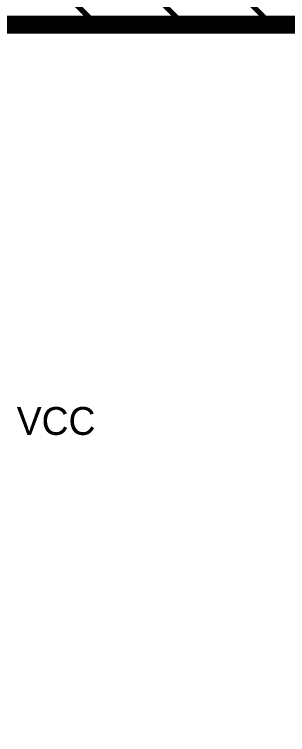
# Model space of a CAD drawing. Header units: millimetres. Extents: x 0 to 420, y 0 to 297.
# Drawn here: x 85.4 to 100.99, y 139.48 to 180.58 of the extents above; entities that cross this region are included whole.
import ezdxf

# ---------------------------------------------------------------- set-up
doc = ezdxf.new("R2010")
doc.units = ezdxf.units.MM
doc.layers.add('Sheet', color=255, linetype='Continuous')

msp = doc.modelspace()

# ---------------------------------------------------------------- linework, layer by layer
at = {"layer": 'Sheet'}
for points, const_width in [([(87.572, 182.495), (90.071, 179.995)], 0.3), ([(92.57, 182.495), (95.069, 179.995)], 0.3), ([(97.569, 182.495), (100.068, 179.995)], 0.3), ([(364.935, 117.485), (364.935, 179.995), (30.09, 179.995)], 1.016)]:
    msp.add_lwpolyline(points, dxfattribs=dict(at, const_width=const_width))

# ---------------------------------------------------------------- texts
msp.add_text('VCC', height=1.5897, dxfattribs=at).set_placement((85.536, 156.581))

doc.saveas('drawing.dxf')
